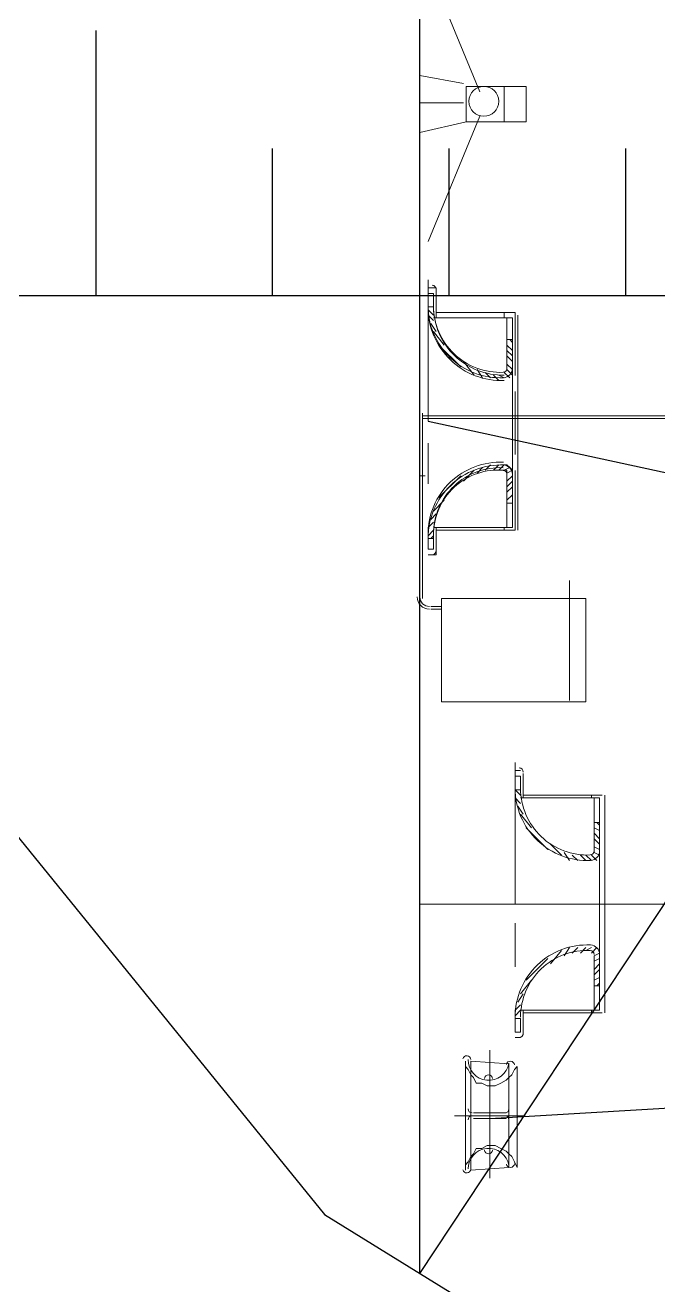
# Model space of a CAD drawing. Header units: millimetres. Extents: x -4 to 3776, y -4 to 4079.
# Drawn here: x 22.17 to 32.93, y 201.56 to 222.97 of the extents above; entities that cross this region are included whole.
import ezdxf
from ezdxf import colors
from ezdxf.entities.mleader import LeaderData, LeaderLine
from ezdxf.math import Vec2, Vec3

# ---------------------------------------------------------------- set-up
doc = ezdxf.new("R2010")
doc.units = ezdxf.units.MM
doc.linetypes.add('ACAD_ISO04W100', pattern=[30, 24, -3, 0, -3])
doc.linetypes.add('PDF_IMPORT', pattern=[1, 0.8, -0.2])
for name, color, linetype in [('BK_kedu', 255, 'Continuous'), ('EDGE', 7, 'Continuous'), ('PDF_0', 7, 'Continuous'), ('PDF_11', 7, 'Continuous'), ('PDF_3', 7, 'Continuous'), ('PDF_frame', 7, 'Continuous'), ('PDF_FURN', 7, 'Continuous'), ('PDF_Layer1', 7, 'Continuous'), ('PDF_Layer3', 7, 'Continuous'), ('PDF_图层3', 7, 'Continuous'), ('ROTATEDREFERENCEFRAME', 7, 'Continuous')]:
    doc.layers.add(name, color=color, linetype=linetype)
doc.layers.add('刻度', color=3, linetype='ACAD_ISO04W100', lineweight=13)
doc.styles.get("Standard").update_dxf_attribs({"font": 'arial.ttf'})

msp = doc.modelspace()

# ---------------------------------------------------------------- linework, layer by layer
at = {"color": 4, "lineweight": 25}
for p, q in [((28.872, 201.769), (61.872, 251.644)), ((28.872, 201.769), (28.872, 234.98)), ((29.011, 216.239), (48.967, 211.936)), ((30.062, 204.402), (50.689, 205.614))]:
    msp.add_line(p, q, dxfattribs=at)
at = {"layer": 'EDGE', "color": 0, "lineweight": 25}
msp.add_lwpolyline([(14.575, 218.374), (27.251, 202.771), (38.092, 196.072), (48.701, 190.565), (59.039, 186.108), (69.069, 182.557), (78.755, 179.769), (88.059, 177.6), (96.943, 175.907), (105.371, 174.547), (113.304, 173.376), (120.711, 172.255), (127.676, 171.127), (134.411, 170.03), (141.134, 169.007), (148.063, 168.099), (155.418, 167.348)], dxfattribs=at)
at = {"layer": 'PDF_0', "lineweight": 0}
for points in [[(29.89, 221.835), (29.011, 223.962)], [(29.612, 221.974), (28.872, 222.112)], [(29.612, 221.65), (28.872, 221.65)], [(29.89, 221.419), (29.011, 219.292)], [(29.658, 221.326), (28.872, 221.141)], [(29.011, 217.996), (29.011, 218.412)], [(29.011, 218.181), (29.104, 218.181)], [(30.352, 217.626), (30.444, 217.626)], [(28.919, 216.285), (34.698, 216.285), (34.883, 216.285), (34.883, 216.331), (35.022, 216.424)], [(28.872, 216.378), (28.872, 213.233)], [(28.919, 216.378), (28.919, 213.233)], [(34.883, 216.331), (34.698, 216.331), (28.919, 216.331)], [(30.352, 214.852), (30.444, 214.852)], [(29.104, 214.297), (29.057, 214.251)], [(29.011, 214.251), (29.104, 214.251)], [(29.057, 213.095), (29.242, 213.095)], [(29.057, 213.048), (29.242, 213.048)], [(30.491, 209.845), (30.491, 210.215)], [(30.491, 209.984), (30.583, 209.984)], [(31.832, 209.429), (31.924, 209.429)], [(31.832, 206.654), (31.924, 206.654)], [(30.491, 206.238), (30.491, 205.868)], [(30.491, 206.1), (30.583, 206.1), (30.537, 206.1)]]:
    msp.add_lwpolyline(points, dxfattribs=at)
for points in [[(29.011, 218.204, 0.42759), (30.292, 216.98, 0.400964), (30.444, 217.141)], [(29.104, 218.204, 0.427587), (30.288, 217.072, 0.400966), (30.352, 217.141)], [(30.491, 210.007, 0.42759), (31.772, 208.783, 0.400964), (31.924, 208.943)], [(30.583, 210.007, 0.427587), (31.767, 208.875, 0.400966), (31.832, 208.943)], [(31.924, 207.186, 0.400964), (31.772, 207.347, 0.428298), (30.491, 206.12)], [(31.832, 207.186, 0.400966), (31.767, 207.254, 0.427587), (30.583, 206.123)]]:
    msp.add_lwpolyline(points, format="xyb", dxfattribs=at)
msp.add_circle((29.959, 221.673), 0.254, dxfattribs=at)
for centre, radius, start, end in [((30.236, 214.32), 1.225, 87.396, 180.1373), ((30.236, 214.32), 1.133, 87.3962, 179.9999), ((30.283, 215.337), 0.0694, 0.0017, 87.3982), ((30.283, 215.337), 0.162, 0, 87.396), ((29.034, 213.257), 0.208, 179.9997, 270.0003), ((29.034, 213.257), 0.162, 179.9999, 270.0001)]:
    msp.add_arc(centre, radius, start, end, dxfattribs=at)
at = {"layer": 'PDF_11', "lineweight": 0}
for points in [[(29.011, 216.239), (29.011, 218.643)], [(30.491, 208.042), (30.491, 210.446)]]:
    msp.add_lwpolyline(points, dxfattribs=at)
at = {"layer": 'PDF_3', "lineweight": 0}
msp.add_lwpolyline([(30.306, 221.326), (30.676, 221.326), (30.676, 221.927), (30.306, 221.927), (30.306, 221.326), (29.658, 221.326)], close=True, dxfattribs=at)
msp.add_lwpolyline([(30.306, 221.927), (29.658, 221.927), (29.658, 221.326)], dxfattribs=at)
at = {"layer": 'PDF_frame', "lineweight": 0}
for points in [[(29.011, 216.239), (29.011, 216.84)], [(30.491, 208.042), (30.491, 208.643)]]:
    msp.add_lwpolyline(points, close=True, dxfattribs=at)
at = {"layer": 'PDF_FURN', "lineweight": 0}
for points in [[(29.15, 217.996), (29.15, 218.458), (29.15, 218.505), (29.104, 218.505), (29.011, 218.505)], [(29.15, 218.458), (29.15, 218.458)], [(29.104, 218.042), (29.011, 218.135)], [(29.104, 217.95), (29.011, 218.042)], [(29.104, 214.436), (30.444, 214.436), (30.444, 216.239), (30.444, 217.996), (29.104, 217.996)], [(30.491, 218.088), (29.15, 218.088)], [(30.306, 218.088), (30.306, 217.996)], [(30.444, 217.025), (30.352, 217.117), (30.352, 217.996)], [(29.15, 217.765), (29.057, 217.903)], [(29.288, 217.534), (29.104, 217.765)], [(29.566, 217.164), (29.196, 217.534)], [(30.444, 217.441), (30.352, 217.534)], [(30.444, 217.58), (30.398, 217.626)], [(30.444, 217.349), (30.352, 217.441)], [(30.444, 217.256), (30.352, 217.349)], [(29.797, 217.025), (29.612, 217.256)], [(29.936, 216.979), (29.843, 217.117)], [(30.075, 216.979), (29.982, 217.071)], [(30.398, 216.979), (30.306, 217.071)], [(30.444, 217.117), (30.352, 217.21)], [(30.213, 216.932), (30.121, 217.025)], [(30.306, 216.979), (30.213, 217.025)], [(29.011, 215.175), (29.011, 215.869)], [(28.872, 215.36), (28.872, 215.36)], [(28.872, 215.36), (28.872, 215.314), (28.919, 215.314), (28.965, 215.314), (28.919, 215.314), (28.919, 215.36)], [(28.919, 215.36), (28.919, 215.36)], [(29.797, 215.407), (29.612, 215.222)], [(29.936, 215.453), (29.843, 215.36)], [(30.075, 215.499), (29.982, 215.407)], [(30.213, 215.499), (30.121, 215.407)], [(30.213, 215.407), (30.306, 215.499), (30.352, 215.499), (30.398, 215.453), (30.444, 215.407), (30.444, 215.36), (30.444, 215.314), (30.352, 215.222)], [(30.398, 215.453), (30.306, 215.407), (30.352, 215.407), (30.352, 215.36), (30.352, 215.314), (30.352, 214.436)], [(30.444, 215.407), (30.352, 215.36)], [(29.566, 215.314), (29.196, 214.944)], [(30.444, 215.222), (30.352, 215.129)], [(30.444, 215.129), (30.352, 215.037)], [(30.444, 214.99), (30.352, 214.898)], [(29.288, 214.898), (29.104, 214.713)], [(29.15, 214.667), (29.057, 214.574)], [(29.15, 214.436), (29.15, 214.019), (29.15, 213.973), (29.104, 213.973), (29.011, 213.973)], [(29.104, 214.389), (29.011, 214.297)], [(30.491, 214.389), (29.15, 214.389)], [(30.306, 214.436), (30.306, 214.389)], [(29.104, 213.973), (29.104, 213.973)], [(45.241, 208.042), (28.872, 208.042)], [(30.491, 206.978), (30.491, 207.718)], [(30.062, 203.385), (30.062, 205.558)], [(29.461, 204.448), (30.663, 204.448)], [(29.784, 204.495), (30.339, 204.495)], [(29.784, 204.402), (30.339, 204.402)]]:
    msp.add_lwpolyline(points, dxfattribs=at)
for points in [[(29.011, 218.412), (29.104, 218.412), (29.104, 218.181), (29.011, 218.181, 0.42567), (30.306, 216.932)], [(30.306, 217.025, -0.416426), (29.104, 218.181), (29.057, 218.181)], [(30.306, 215.499, 0.425523), (29.011, 214.251), (29.104, 214.251)], [(29.104, 214.528), (29.011, 214.436), (29.011, 214.066), (29.104, 214.066), (29.104, 214.297), (29.057, 214.251), (29.104, 214.297, -0.447995), (30.306, 215.407)]]:
    msp.add_lwpolyline(points, format="xyb", dxfattribs=at)
at = {"layer": 'PDF_FURN', "linetype": 'PDF_IMPORT', "lineweight": 0, "ltscale": 1.340914}
msp.add_lwpolyline([(30.491, 218.088), (30.491, 214.389)], dxfattribs=at)
at = {"layer": 'PDF_FURN', "lineweight": 0}
for points in [[(29.646, 205.373), (29.646, 203.524), (29.646, 203.616), (29.692, 203.662), (29.738, 203.755), (29.784, 203.801), (29.831, 203.893), (29.923, 203.893), (30.016, 203.94), (30.062, 203.94), (30.154, 203.94), (30.247, 203.893), (30.339, 203.847), (30.385, 203.801), (30.432, 203.755), (30.478, 203.662), (30.524, 203.57), (30.524, 205.281), (30.478, 205.234), (30.432, 205.142), (30.385, 205.096), (30.339, 205.049), (30.247, 205.003), (30.154, 204.957), (30.062, 204.957), (30.016, 204.957), (29.923, 205.003), (29.831, 205.003), (29.784, 205.096), (29.738, 205.142), (29.692, 205.234), (29.646, 205.281)], [(30.385, 205.327), (30.385, 204.541), (30.385, 204.356), (30.385, 203.57), (29.738, 203.524), (29.738, 204.356), (29.738, 204.541), (29.738, 205.373)]]:
    msp.add_lwpolyline(points, close=True, dxfattribs=at)
for centre, radius, start, end in [((29.669, 205.396), 0.0694, 5.5024, 165.8743), ((30.039, 205.396), 0.347, 179.3463, 350.5186), ((30.409, 205.304), 0.0694, 4.7863, 166.5894), ((30.039, 205.073), 0.0694, 4.2175, 175.7825), ((29.761, 204.564), 0.0694, 180.0013, 269.9987), ((29.761, 204.379), 0.0694, 90.0013, 179.9987), ((30.316, 204.564), 0.0694, 270.0013, 359.9987), ((30.316, 204.379), 0.0694, 0.0013, 89.9987), ((30.039, 203.547), 0.347, 9.4814, 180.6537), ((30.039, 203.87), 0.0694, 184.2175, 355.7825), ((30.409, 203.639), 0.0694, 193.4106, 355.2137), ((29.669, 203.547), 0.0694, 194.1257, 354.4976)]:
    msp.add_arc(centre, radius, start, end, dxfattribs=at)
at = {"layer": 'PDF_Layer1', "lineweight": 0}
msp.add_lwpolyline([(31.412, 211.501), (31.412, 213.536)], dxfattribs=at)
at = {"layer": 'PDF_Layer3', "lineweight": 0}
for points in [[(29.104, 218.042), (29.011, 218.135)], [(29.104, 218.181), (29.057, 218.181)], [(29.104, 217.95), (29.011, 218.042)], [(29.15, 217.765), (29.057, 217.903)], [(29.288, 217.534), (29.104, 217.765)], [(29.566, 217.164), (29.196, 217.534)], [(30.444, 217.441), (30.352, 217.534)], [(30.444, 217.58), (30.398, 217.626)], [(30.444, 217.349), (30.352, 217.441)], [(30.444, 217.256), (30.352, 217.349)], [(29.797, 217.025), (29.612, 217.256)], [(29.936, 216.979), (29.843, 217.117)], [(30.075, 216.979), (29.982, 217.071)], [(30.398, 216.979), (30.306, 217.071)], [(30.444, 217.117), (30.352, 217.21)], [(30.444, 217.025), (30.352, 217.117)], [(30.213, 216.932), (30.121, 217.025)], [(30.306, 216.979), (30.213, 217.025)], [(29.797, 215.407), (29.612, 215.222)], [(29.936, 215.453), (29.843, 215.36)], [(30.075, 215.499), (29.982, 215.407)], [(30.213, 215.499), (30.121, 215.407)], [(30.306, 215.499), (30.213, 215.407)], [(30.398, 215.453), (30.306, 215.407)], [(30.444, 215.407), (30.352, 215.36)], [(29.566, 215.314), (29.196, 214.944)], [(30.444, 215.314), (30.352, 215.222)], [(30.444, 215.222), (30.352, 215.129)], [(30.444, 215.129), (30.352, 215.037)], [(30.444, 214.99), (30.352, 214.898)], [(29.288, 214.898), (29.104, 214.713)], [(29.104, 214.528), (29.011, 214.436)], [(29.15, 214.667), (29.057, 214.574)], [(29.104, 214.389), (29.011, 214.297)], [(29.104, 214.297), (29.057, 214.251)], [(30.583, 209.891), (30.491, 209.984)], [(30.583, 209.752), (30.491, 209.845)], [(30.583, 209.984), (30.537, 209.984)], [(30.629, 209.567), (30.537, 209.706)], [(30.768, 209.336), (30.583, 209.567)], [(31.924, 209.382), (31.878, 209.429)], [(31.046, 208.966), (30.676, 209.336)], [(31.924, 209.29), (31.832, 209.336)], [(31.924, 209.151), (31.832, 209.244)], [(31.924, 209.059), (31.832, 209.151)], [(31.277, 208.874), (31.092, 209.059)], [(31.924, 208.966), (31.832, 209.013)], [(31.415, 208.781), (31.323, 208.92)], [(31.554, 208.781), (31.462, 208.874)], [(31.693, 208.781), (31.6, 208.874)], [(31.785, 208.781), (31.693, 208.874)], [(31.878, 208.781), (31.785, 208.874)], [(31.924, 208.874), (31.832, 208.92)], [(31.277, 207.255), (31.092, 207.024)], [(31.415, 207.302), (31.323, 207.163)], [(31.554, 207.302), (31.462, 207.209)], [(31.693, 207.302), (31.6, 207.209)], [(31.785, 207.302), (31.693, 207.255)], [(31.878, 207.302), (31.785, 207.209)], [(31.924, 207.209), (31.832, 207.163)], [(31.046, 207.117), (30.676, 206.747)], [(31.924, 207.117), (31.832, 207.071)], [(31.924, 207.024), (31.832, 206.932)], [(31.924, 206.932), (31.832, 206.839)], [(31.924, 206.793), (31.832, 206.747)], [(30.768, 206.747), (30.583, 206.516)], [(31.924, 206.701), (31.878, 206.654)], [(30.629, 206.516), (30.537, 206.377)], [(30.583, 206.331), (30.491, 206.238)], [(30.583, 206.238), (30.491, 206.146)], [(30.583, 206.1), (30.537, 206.1)]]:
    msp.add_lwpolyline(points, dxfattribs=at)
at = {"layer": 'PDF_图层3', "lineweight": 0}
for points in [[(29.104, 218.505), (29.011, 218.505)], [(29.011, 218.412), (29.104, 218.412), (29.104, 218.181)], [(29.15, 218.458), (29.15, 217.996)], [(29.104, 214.436), (30.444, 214.436), (30.444, 216.239), (30.444, 217.996), (29.104, 217.996)], [(30.491, 218.088), (29.15, 218.088)], [(30.306, 218.088), (30.306, 217.996)], [(30.352, 217.117), (30.352, 217.996)], [(30.491, 218.042), (30.491, 218.042)], [(30.537, 218.042), (30.537, 214.389)], [(30.352, 215.314), (30.352, 214.436)], [(29.104, 214.297), (29.104, 214.066), (29.011, 214.066)], [(29.15, 214.436), (29.15, 214.019)], [(30.491, 214.389), (29.15, 214.389)], [(30.306, 214.436), (30.306, 214.389)], [(29.104, 213.973), (29.011, 213.973)], [(29.242, 213.233), (31.693, 213.233), (31.693, 211.476), (29.242, 211.476)], [(29.566, 211.476), (29.242, 211.476), (29.242, 213.233), (29.566, 213.233)], [(30.583, 210.307), (30.491, 210.307)], [(30.491, 210.215), (30.583, 210.215), (30.583, 209.984)], [(30.629, 210.261), (30.629, 209.845)], [(30.583, 206.238), (31.924, 206.238), (31.924, 208.042), (31.924, 209.845), (30.583, 209.845)], [(31.97, 209.891), (30.629, 209.891)], [(31.785, 209.891), (31.785, 209.845)], [(31.832, 208.92), (31.832, 209.845)], [(31.97, 209.891), (31.97, 209.891)], [(32.017, 209.891), (32.017, 206.192)], [(31.832, 207.163), (31.832, 206.238)], [(30.629, 206.238), (30.629, 205.822)], [(31.97, 206.192), (30.629, 206.192)], [(31.785, 206.238), (31.785, 206.192)], [(31.97, 206.192), (31.97, 206.192)], [(30.583, 206.1), (30.583, 205.868), (30.491, 205.868)], [(30.583, 205.776), (30.491, 205.776)]]:
    msp.add_lwpolyline(points, dxfattribs=at)
for centre, start, end in [((29.08, 218.481), 0.0013, 89.9987), ((29.08, 214.043), 270.0013, 359.9987), ((30.56, 210.284), 0.0013, 89.9987), ((30.56, 205.845), 270.0013, 359.9987)]:
    msp.add_arc(centre, 0.0694, start, end, dxfattribs=at)
at = {"layer": 'ROTATEDREFERENCEFRAME', "color": 255}
msp.add_line((8.466, 218.374), (725.282, 218.374), dxfattribs=at)
at = {"layer": '刻度', "color": 4, "lineweight": 25}
for p, q in [((23.372, 218.374), (23.372, 222.874)), ((23.372, 218.374), (23.372, 222.874)), ((26.372, 218.374), (26.372, 220.874)), ((29.372, 218.374), (29.372, 220.874)), ((32.372, 218.374), (32.372, 220.874)), ((20.372, 218.374), (23.372, 218.374)), ((23.372, 218.374), (26.372, 218.374)), ((26.372, 218.374), (29.372, 218.374)), ((29.372, 218.374), (32.372, 218.374)), ((32.372, 218.374), (35.372, 218.374))]:
    msp.add_line(p, q, dxfattribs=at)

# ---------------------------------------------------------------- leaders
at = {"layer": 'BK_kedu'}
ml = msp.add_multileader_mtext('Standard', dxfattribs=at)
ml.set_content('', color=256)
ml.set_leader_properties()
ml.build(insert=Vec2(0, 0))
ml.multileader.update_dxf_attribs({"text_right_attachment_type": 6, "dogleg_length": 0.36, "arrow_head_size": 0.18})
ctx = ml.context
ctx.base_point, ctx.char_height, ctx.arrow_head_size, ctx.landing_gap_size, ctx.plane_origin = Vec3(3775.999, 4079.328), 0.18, 0.18, 0.09, Vec3(3774.639, 4079.328)
ctx.right_attachment = 6
notes = []
notes.append((ctx, [(0, (0, 0, 0), (0, 0), (1, 0), 1, [])]))
ctx.mtext.insert, ctx.mtext.flow_direction = Vec3(3776.089, 4079.418), 5
for ctx, leaders in notes:
    for number, flags, end, landing, length, lines in leaders:
        leader = LeaderData()
        leader.index, (leader.has_last_leader_line, leader.has_dogleg_vector, leader.attachment_direction) = number, flags
        leader.last_leader_point, leader.dogleg_vector, leader.dogleg_length = Vec3(end), Vec3(landing), length
        for number, points, colour, breaks in lines:
            line = LeaderLine()
            line.index, line.vertices, line.color, line.breaks = number, Vec3.list(points), colors.encode_raw_color(colour), breaks
            leader.lines.append(line)
        ctx.leaders.append(leader)

doc.saveas('drawing.dxf')
